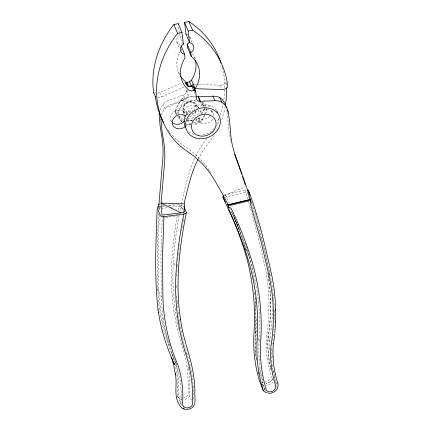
<?xml version="1.0" encoding="UTF-8"?>
<svg xmlns="http://www.w3.org/2000/svg" width="431" height="431" viewBox="0 0 431 431"><rect width="100%" height="100%" fill="white"/><g stroke="black" fill="none" stroke-linecap="round" stroke-linejoin="round"><path stroke-width="0.32" stroke-dasharray="2.15 1.62" d="M178.289 393.239L178.289 393.821A5.344 4.526 -22.7 0 0 181.823 397.554M159.195 215.15L158.188 250.81L158.64 287.639A250.961 212.591 -22.7 0 0 169.189 343.475M158.425 213.426L157.283 251.774L157.735 288.646A252.135 213.587 -22.7 0 0 172.783 355.99A137.036 116.084 -22.7 0 1 174.544 362.126M159.465 209.859L159.664 206.374L161.663 206.115M158.727 207.871L158.667 208.863L167.842 207.677M270.021 337.705L270.458 334.795A253.837 215.031 -22.7 0 0 272.521 306.856M179.495 204.413L178.617 208.787A504.362 427.256 -22.7 0 0 178.256 210.646M181.268 204.461L180.945 205.98A503.074 426.167 -22.7 0 0 179.959 210.921M181.381 203.928L182.539 198.572A503.074 426.167 -22.7 0 1 189.214 172.739A109.549 92.805 -22.7 0 1 194.974 157.778M176.36 114.657L175.196 111.871L175.126 110.573L178.148 104.426L181.467 98.99L182.712 98.149L185.923 97.401L195.178 96.167M196.04 99.9L189.408 101.053L184.107 101.49L182.868 102.33L179.84 108.477L176.521 113.919L176.565 114.576M194.984 120.001L197.904 119.807L199.149 118.967L200.56 115.934M206.137 108.617L206.815 109.42L206.891 110.719L205.479 113.752M201.638 113.822L204.822 108.38M204.666 115.363C202.683 120.502 199.176 124.893 193.104 124.435M184.689 104.453L185.093 103.99M157.32 93.188A6.233 5.28 -22.7 0 0 159.718 92.59L181.58 82.957M157.789 97.487A6.233 5.28 -22.7 0 0 161.533 96.927L183.999 87.024M223.958 196.019L245.147 186.682M186.111 89.632L186.267 90.93A4.143 3.507 -22.7 0 1 183.477 95.046L169.308 100.143A13.894 11.772 -22.7 0 0 163.101 104.167A20.661 17.504 -22.7 0 0 159.966 110.217M224.492 195.011L245.034 190.006A2.995 1.562 -10 0 1 245.805 189.877M224.89 197.231L247.098 191.876L248.94 198.12M171.43 121.59A8.167 6.918 -22.7 0 1 173.03 112.443A8.167 6.918 -22.7 0 1 183.31 111.203A6.131 5.194 -22.7 0 0 186.607 112.022L193.196 110.719M189.812 116.268L196.401 114.964A6.029 5.107 -22.7 0 0 199.456 112.884A8.167 6.918 -22.7 0 1 208.922 109.878A8.167 6.918 -22.7 0 1 213.566 116.957M187.916 118.875L195.351 117.399M186.381 125.529A6.32 5.35 -22.7 0 1 189.182 123.503L191.041 123.131M193.519 122.641L197.236 121.903A6.029 5.107 -22.7 0 1 200.641 122.7A8.167 6.918 -22.7 0 0 212.973 118.789M187.248 121.116L192.609 120.238M175.352 216.001L162.228 218.043L160.941 255.082L161.334 297.234A252.135 213.587 -22.7 0 0 176.376 364.583A137.036 116.084 -22.7 0 1 180.982 402.769A6.627 5.614 -22.7 0 0 182.291 406.444M176.01 215.899L178.633 215.489M162.325 206.029L164.324 205.77M168.311 205.253L176.295 204.219M158.759 207.37L166.037 206.427M169.351 206.002L179.28 204.714M171.118 207.252L180.945 205.98L182.997 210.888M190.728 124.769L186.833 125.13M194.623 84.395L197.915 84.503M198.572 84.519L220.273 85.203A6.233 5.28 -22.7 0 0 226.043 82.547L226.819 84.406M190.766 101.781L191.445 101.824M197.624 117.932L198.756 118.196A8.167 6.918 -22.7 0 0 209.999 115.971M175.196 111.871L176.893 113.897M182.103 122.323L177.378 116.268M204.154 106.209L201.202 102.427M178.811 116.284L182.722 121.402M202.484 102.206L205.42 106.08L205.452 106.721M225.241 194.78L227.363 199.127A504.362 427.256 -22.7 0 1 229.432 203.491M220.273 85.203L221.825 88.921M189.78 36.818L192.291 42.825M194.467 57.134L195.238 58.977M211.955 110.546L213.135 113.364M179.355 32.659L179.668 35.234L182.13 41.128M181.332 49.096L182.566 52.043M205.722 107.933L206.891 110.719M176.872 42.039L179.339 47.933M269.359 273.615L270.35 275.991M196.703 105.487L196.897 105.951M198.282 110.067L199.456 112.884M199.149 118.967L200.544 122.307M200.641 122.7L198.756 118.196A6.029 5.107 -22.7 0 0 197.721 117.711M194.984 111.586L196.401 114.964M178.396 72.063L179.878 75.603M186.267 90.93L188.045 95.186A4.143 3.507 -22.7 0 1 185.486 99.205L164.879 108.423A20.661 17.504 -22.7 0 0 161.56 115.115M197.904 119.807L199.3 123.147M196.062 119.091L197.236 121.903M183.477 95.046L185.26 99.302L171.085 104.399A13.894 11.772 -22.7 0 0 164.879 108.423L163.101 104.167M233.985 216.955L237.68 225.796M235.369 220.289L239.07 229.13M249.183 256.962L245.201 247.448A307.551 260.529 -22.7 0 1 246.074 250.244M182.712 98.149L184.107 101.49M181.467 98.99L182.868 102.33M186.607 112.022L188.492 116.526M187.533 119.559L189.182 123.503M183.191 110.745L183.385 111.209M183.31 111.203L184.958 115.147M175.126 110.573L176.521 113.919M267.796 336.272L270.388 342.462M159.718 92.59L161.533 96.927M170.816 120.545L171.29 121.671M255.017 330.922L256.364 334.133M258.104 338.297L259.349 341.271M274.741 380.04L276.481 384.199M262.425 384.01L265.14 390.497A6.627 5.614 -22.7 0 0 265.663 390.939M262.387 384.064L265.372 391.197M183.665 210.183L181.613 205.28L181.02 205.625L183.267 210.991M183.514 211.589L184.263 213.377M183.256 211.502L184.026 213.345M179.145 215.252A503.074 426.167 -22.7 0 0 173.424 261.655L175.735 267.177M186.418 352.73L187.189 354.573A182.027 154.201 -22.7 0 1 191.159 370.251M157.735 288.646L161.334 297.234M188.654 368.386A182.027 154.201 -22.7 0 1 189.613 395.879L191.666 400.792M171.657 353.345L176.376 364.583M174.927 363.678A137.036 116.084 -22.7 0 1 177.389 394.176L180.982 402.769M177.653 396.159L181.252 404.752M251.51 203.249L262.01 240.6L270.264 275.932M245.034 190.006L247.744 198.923M252.48 203.793L253.207 206.277M248.665 202.015L258.007 236.307L264.984 266.579A250.961 212.591 -22.7 0 1 266.493 336.304A138.319 117.173 -22.7 0 0 271.126 374.846L271.266 375.406A5.344 4.526 -22.7 0 1 265.205 381.295M253.568 207.521L254.813 211.88M254.985 212.505L257.571 221.868M257.738 222.498L263.934 247.006L268.475 267.279A253.837 215.031 -22.7 0 1 270.075 275.867M274.773 376.171L274.585 375.406A135.323 114.635 -22.7 0 1 272.575 368.284M226.701 109.781L226.83 110.573M227.083 112.157L228.592 126.606A119.98 101.635 -22.7 0 0 230.633 141.26M194.289 91.372L194.607 93.98A4.143 3.507 -22.7 0 0 195.001 95.17M187.42 89.982L188.045 95.186M178.66 26.878L179.28 32.018M226.043 82.547L226.334 85.392A106.015 89.804 -22.7 0 1 226.42 86.631M218.959 118.423A17.795 15.074 -22.7 0 1 216.567 126.073M211.788 131.234A17.795 15.074 -22.7 0 1 202.074 135.194M193.88 134.488A17.795 15.074 -22.7 0 1 187.846 130.803M185.906 114.716A17.795 15.074 -22.7 0 1 200.803 104.544A17.795 15.074 -22.7 0 1 216.475 110.347M202.161 102.292A13.582 11.508 -22.7 0 1 203.421 106.608M203.335 108.666A13.582 11.508 -22.7 0 1 201.396 113.66M192.522 119.899A13.582 11.508 -22.7 0 1 187.334 120.368M183.558 119.484A13.582 11.508 -22.7 0 1 178.315 104.447A13.582 11.508 -22.7 0 1 195.696 97.314M199.936 109.576A8.658 7.332 -22.7 0 1 199.849 114.404M197.355 117.857A8.658 7.332 -22.7 0 1 196.461 118.53M192.285 120.157A8.658 7.332 -22.7 0 1 188.002 119.786M186.181 118.864A8.658 7.332 -22.7 0 1 185.411 118.239M184.215 116.726A8.658 7.332 -22.7 0 1 183.805 115.853M183.412 113.973A8.658 7.332 -22.7 0 1 189.279 105.854A8.658 7.332 -22.7 0 1 198.993 107.912M204.698 108.267A13.582 11.508 -22.7 0 1 204.87 113.832M204.391 115.363A13.582 11.508 -22.7 0 1 193.104 124.295M190.788 124.548A13.582 11.508 -22.7 0 1 186.316 123.983M181.731 121.386A13.582 11.508 -22.7 0 1 178.59 114.689M178.574 114.177A13.582 11.508 -22.7 0 1 197.948 101.619M199.44 102.255A13.582 11.508 -22.7 0 1 204.531 107.793M188.045 114.797A7.252 6.142 -22.7 0 1 183.164 108.165A7.252 6.142 -22.7 0 1 190.615 102.266A7.252 6.142 -22.7 0 1 197.231 107.529M196.455 110.783A7.252 6.142 -22.7 0 1 190.491 114.813M188.449 114.409A7.252 6.142 -22.7 0 1 182.97 107.702A7.252 6.142 -22.7 0 1 191.041 101.802A7.252 6.142 -22.7 0 1 196.989 108.165M195.954 110.832A7.252 6.142 -22.7 0 1 192.118 113.865M191.332 111.893A6.093 5.161 -22.7 0 1 183.547 107.642A6.093 5.161 -22.7 0 1 191.434 101.872A6.093 5.161 -22.7 0 1 194.257 109.754M231.059 143.049A119.98 101.635 -22.7 0 1 230.844 142.155M276.605 386.133A6.627 5.614 -22.7 0 1 276.497 386.817M272.597 378.65A6.627 5.614 -22.7 0 1 266.099 383.245M263.185 382.782A6.627 5.614 -22.7 0 1 261.962 382.098M229.464 207.72A503.074 426.167 -22.7 0 1 248.951 256.273M270.614 277.629A252.135 213.587 -22.7 0 1 273.055 293.085M273.119 293.662A252.135 213.587 -22.7 0 1 273.626 298.877M273.674 299.459A252.135 213.587 -22.7 0 1 274.132 307.039M274.24 310.552A252.135 213.587 -22.7 0 1 274.229 319.366M274.003 325.26A252.135 213.587 -22.7 0 1 273.69 329.984M273.319 334.122A252.135 213.587 -22.7 0 1 273.135 335.894M272.796 338.852A252.135 213.587 -22.7 0 1 272.645 340.037M272.241 342.995A252.135 213.587 -22.7 0 1 272.063 344.18M267.673 272.764A252.135 213.587 -22.7 0 1 267.969 274.477M268.157 275.619A252.135 213.587 -22.7 0 1 268.093 337.112A137.036 116.084 -22.7 0 0 270.431 367.093M270.932 369.162A137.036 116.084 -22.7 0 1 270.679 368.128M276.395 384.14A137.036 116.084 -22.7 0 1 274.762 378.52M274.633 378.003A137.036 116.084 -22.7 0 1 273.674 373.849M273.566 373.327A137.036 116.084 -22.7 0 1 272.726 368.591M272.494 367.002A137.036 116.084 -22.7 0 1 272.106 363.802M271.956 362.196A137.036 116.084 -22.7 0 1 271.692 347.591M155.715 93.112A6.233 5.28 -22.7 0 1 154.713 92.843M256.38 359.249A182.027 154.201 -22.7 0 1 255.421 331.751A307.605 260.577 -22.7 0 0 255.104 297.078M246.3 250.788A307.605 260.577 -22.7 0 0 245.255 247.426A503.074 426.167 -22.7 0 0 244.135 243.989M254.834 294.12A307.605 260.577 -22.7 0 0 254.656 292.347A307.551 260.529 -22.7 0 1 254.834 294.718M232.562 213.636A503.074 426.167 -22.7 0 1 243.946 243.418A503.02 426.119 -22.7 0 0 242.933 240.584M229.626 207.042A503.074 426.167 -22.7 0 1 230.122 208.135M180.325 45.212A6.61 5.598 -22.7 0 1 176.608 40.751A6.61 5.598 -22.7 0 1 179.668 35.234M179.625 74.671A31.07 26.318 -22.7 0 1 179.743 51.849M265.14 390.497A182.027 154.201 -22.7 0 1 259.09 341.131M249.129 256.828A307.605 260.577 -22.7 0 1 259.123 340.598M209.175 170.164A109.549 92.805 -22.7 0 0 185.739 147.1A85.149 72.133 -22.7 0 1 170.31 132.99M209.455 170.579A109.549 92.805 -22.7 0 1 210.274 171.84M210.538 172.26A109.549 92.805 -22.7 0 1 211.066 173.111M169.609 132.085A85.149 72.133 -22.7 0 1 168.257 130.237M211.74 110.6A8.167 6.918 -22.7 0 1 211.093 114.285M197.576 108.38A8.167 6.918 -22.7 0 1 210.253 107.341M268.217 275.608A252.189 213.631 -22.7 0 1 268.147 337.112A136.977 116.036 -22.7 0 0 270.609 367.595M270.986 369.146A136.977 116.036 -22.7 0 1 270.733 368.112M272.651 378.66A6.686 5.662 -22.7 0 1 266.099 383.294M263.158 382.825A6.686 5.662 -22.7 0 1 261.924 382.135M256.472 360.3A182.108 154.266 -22.7 0 1 255.367 331.757A307.551 260.529 -22.7 0 0 255.044 297.083M231.786 212.004A503.02 426.119 -22.7 0 1 242.739 240.019M244.081 244.011A503.02 426.119 -22.7 0 1 245.018 246.871M229.572 207.063A503.02 426.119 -22.7 0 1 230.073 208.157M262.953 380.67A5.344 4.526 -22.7 0 1 262.479 380.368L261.687 378.423A180.767 153.129 -22.7 0 1 259.085 368.392M256.089 343.534A180.767 153.129 -22.7 0 1 256.326 330.841A308.865 261.649 -22.7 0 0 256.811 316.974M246.112 246.171A308.865 261.649 -22.7 0 1 246.818 248.423M247.162 249.549A308.865 261.649 -22.7 0 1 249.102 256.353M249.253 256.924A308.865 261.649 -22.7 0 1 253.525 276.567M253.622 277.149A308.865 261.649 -22.7 0 1 254.004 279.493M254.188 280.667A308.865 261.649 -22.7 0 1 254.452 282.429M244.991 242.728A504.362 427.256 -22.7 0 1 245.74 245.023M274.865 377.012A8.334 7.063 -22.7 0 1 274.838 377.868M273.065 381.963A8.334 7.063 -22.7 0 1 266.277 385.357M269.919 349.977A135.323 114.635 -22.7 0 1 270.016 337.705M187.469 87.477A1.81 1.535 -22.7 0 1 187.614 87.283M189.613 395.879A6.627 5.614 -22.7 0 1 184.032 399.553M181.763 399.489A6.627 5.614 -22.7 0 1 177.389 394.176M183.978 407.64A6.627 5.614 -22.7 0 1 183.358 407.306M192.495 53.288A31.07 26.318 -22.7 0 1 194.952 58.492M188.358 366.307A182.027 154.201 -22.7 0 1 188.584 367.864M191.251 370.768A182.027 154.201 -22.7 0 1 193.266 387.464M193.374 389.576A182.027 154.201 -22.7 0 1 193.417 400.205M187.189 354.573A307.605 260.577 -22.7 0 1 177.787 309.652M177.61 307.879A307.605 260.577 -22.7 0 1 177.157 302.551M177.114 301.959A307.605 260.577 -22.7 0 1 176.742 295.418M176.543 287.66A307.605 260.577 -22.7 0 1 176.532 284.665M176.71 276.26A307.605 260.577 -22.7 0 1 177.022 270.248M178.903 328.993A307.605 260.577 -22.7 0 1 178.509 327.274M178.38 326.698A307.605 260.577 -22.7 0 1 178.127 325.55M177.755 323.821A307.605 260.577 -22.7 0 1 177.4 322.092M177.286 321.51A307.605 260.577 -22.7 0 1 173.424 261.655M177.276 266.541A503.074 426.167 -22.7 0 1 177.567 262.829M177.782 260.356A503.074 426.167 -22.7 0 1 178.008 257.883M178.315 254.786A503.074 426.167 -22.7 0 1 178.649 251.693M178.86 249.835A503.074 426.167 -22.7 0 1 179.08 247.981M179.388 245.503A503.074 426.167 -22.7 0 1 179.549 244.264M181.559 230.65A503.074 426.167 -22.7 0 1 181.763 229.411M182.081 227.552A503.074 426.167 -22.7 0 1 182.405 225.699M183.197 221.367A503.074 426.167 -22.7 0 1 183.552 219.514M195.69 156.313A109.549 92.805 -22.7 0 1 207.236 138.146M198.217 159.114A109.549 92.805 -22.7 0 1 209.013 142.402A85.149 72.133 -22.7 0 0 214.132 135.118M221.706 119.559A85.149 72.133 -22.7 0 0 222.843 116.106A106.015 89.804 -22.7 0 0 225.009 107.341M219.929 115.303A85.149 72.133 -22.7 0 0 221.06 111.85A106.015 89.804 -22.7 0 0 223.231 103.084M218.619 118.724A85.149 72.133 -22.7 0 1 217.132 122.108M213.657 128.718A85.149 72.133 -22.7 0 1 213.016 129.796M222.224 67.161A106.015 89.804 -22.7 0 1 224.772 87.989M224.734 89.869A106.015 89.804 -22.7 0 1 223.781 99.938M189.527 36.36A6.61 5.598 -22.7 0 1 190.152 39.932M187.059 34.324A6.61 5.598 -22.7 0 1 188.04 34.846M158.926 206.519A2.99 1.514 -1.8 0 1 159.664 206.374M177.222 216.222A504.362 427.256 -22.7 0 0 171.824 260.89A308.865 261.649 -22.7 0 0 182.033 345.554A180.767 153.129 -22.7 0 1 188.131 392.991L187.835 395.152A5.344 4.526 -22.7 0 1 183.649 397.614M175.8 362.493A138.319 117.173 -22.7 0 1 178.294 393.239M170.175 346.163A250.961 212.591 -22.7 0 1 169.383 344.013"/><path stroke-width="0.65" d="M273.044 350.468L273.087 348.857M275.603 321.946L275.7 318.978M157.17 209.795C155.86 243.122 154.201 276.729 158.112 309.937M158.759 207.37L158.964 203.798M158.926 206.519A2.99 1.514 -1.8 0 0 157.342 208.216L160.413 215.554A2.99 1.514 -1.8 0 0 163.958 216.637L162.541 255.804L162.934 297.907A250.961 212.591 -22.7 0 0 177.922 364.96A138.319 117.173 -22.7 0 1 182.588 403.502L182.582 404.089A5.344 4.526 -22.7 0 0 186.413 407.871A5.344 4.526 -22.7 0 0 192.129 405.42L192.425 403.26A180.767 153.129 -22.7 0 0 186.332 355.823A308.865 261.649 -22.7 0 1 176.117 271.153A504.362 427.256 -22.7 0 1 182.911 219.05L183.913 214.056L185.847 213.356L186.348 212.596L183.73 206.093M158.888 205.064L158.931 204.429M158.942 204.149L162.53 161.695A119.98 101.635 -22.7 0 0 161.555 135.189L160.09 125.647L159.238 115.987A20.661 17.504 -22.7 0 1 159.492 112.141M186.348 212.596C179.291 247.69 175.018 284.002 180.6 319.63L180.541 319.226C182.636 337.958 190.491 355.354 193.341 373.903C194.23 379.646 194.753 385.443 194.914 391.251C194.3 396.17 196.417 402.193 193.357 406.433C189.764 410.851 181.44 410.404 179.388 404.725C173.057 395.335 177.814 384.021 175.228 373.709L175.288 374.108L173.903 366.312L171.446 357.229M161.167 117.038A20.661 17.504 -22.7 0 0 161.022 120.244L161.867 129.903L163.333 139.439A119.98 101.635 -22.7 0 1 164.313 165.951L161.065 203.103L162.002 215.112L181.047 212.866L184.436 212.02L184.323 202.823A503.074 426.167 -22.7 0 1 190.998 176.996A109.549 92.805 -22.7 0 1 197.964 159.599M277.332 388.347C275.878 391.537 272.317 393.487 268.863 393.336M227.999 204.768L228.791 208.114L227.735 204.138L227.999 204.768L250.319 199.391L250.055 198.761L251.117 202.737C247.011 187.151 241.182 171.964 235.789 156.76A119.98 101.635 -22.7 0 1 230.477 131.11L229.626 121.45L228.161 111.915A20.661 17.504 -22.7 0 0 221.696 102.142A13.894 11.772 -22.7 0 0 214.832 100.703L200.119 101.328A4.143 3.507 -22.7 0 1 196.493 98.483L195.706 91.862A1.81 1.535 -22.7 0 0 193.745 90.58L191.262 91.076L188.923 90.192A31.07 26.318 -22.7 0 1 185.028 57.937L184.587 54.198A6.61 5.598 -22.7 0 1 180.33 49.861A6.61 5.598 -22.7 0 1 183.364 44.075L181.968 32.503L178.272 23.662L173.909 24.524L172.163 26.765A106.015 89.804 -22.7 0 0 153.388 90.833L153.592 92.288L155.402 96.63L155.796 99.453A106.015 89.804 -22.7 0 0 163.608 122.598M181.968 32.503L177.604 33.37L175.864 35.606A106.015 89.804 -22.7 0 0 168.246 131.891A85.149 72.133 -22.7 0 0 187.625 151.604A109.549 92.805 -22.7 0 1 212.952 177.615A503.074 426.167 -22.7 0 1 227.051 202.872L228.123 205.011M223.317 195.712L222.881 196.956L228.441 209.439A501.361 424.713 -22.7 0 1 247.076 256.197A305.918 259.15 -22.7 0 1 257.188 340.07A183.708 155.623 -22.7 0 0 259.166 374.081A183.735 155.645 -22.7 0 0 262.641 388.417L263.368 390.761L264.241 391.504A8.334 7.063 -22.7 0 0 266.644 392.657M185.578 83.436A1.81 1.535 -22.7 0 1 187.022 82.337L189.505 81.847L191.531 80.101A31.07 26.318 -22.7 0 0 195.464 60.345M188.552 86.658A1.81 1.535 -22.7 0 1 188.8 86.593L191.289 86.103L193.309 84.357M228.047 205.032L250.368 199.65M228.398 205.867L250.718 200.485M188.929 21.55L192.528 30.143L194.715 31.603A106.015 89.804 -22.7 0 1 227.708 85.419L227.859 86.884A6.233 5.28 -22.7 0 1 222.084 89.54L195.124 88.694A31.07 26.318 -22.7 0 0 191.235 56.439L190.777 52.701A6.61 5.598 -22.7 0 0 193.81 46.92A6.61 5.598 -22.7 0 0 189.559 42.577L185.96 33.984L184.565 22.412L188.929 21.55L191.122 23.01A106.015 89.804 -22.7 0 1 221.017 63.039M184.565 22.412L188.164 31.005L192.528 30.143M195.706 91.862L193.821 87.358A1.81 1.535 -22.7 0 0 191.86 86.076L189.376 86.572L187.038 85.688L185.222 81.351A31.07 26.318 -22.7 0 1 180.368 75.91M163.958 216.637L183.913 214.056M195.852 96.108A4.143 3.507 -22.7 0 0 198.233 96.824L212.946 96.199A13.894 11.772 -22.7 0 1 219.81 97.632A20.661 17.504 -22.7 0 1 226.275 107.405M184.102 203.825L161.065 203.103L181.047 212.866M183.03 408.653L183.337 408.771M183.865 408.976L184.139 409.084M230.779 207.634L231.765 209.644A504.362 427.256 -22.7 0 1 250.513 256.687A308.865 261.649 -22.7 0 1 260.723 341.357A180.767 153.129 -22.7 0 0 266.083 388.94L266.881 390.879A5.344 4.526 -22.7 0 0 272.909 391.009A5.344 4.526 -22.7 0 0 275.668 385.917L275.528 385.362A138.319 117.173 -22.7 0 1 270.894 346.815A250.961 212.591 -22.7 0 0 269.386 277.09L261.138 241.807L250.179 202.958M222.881 196.956L225.268 201.848M173.413 361.965L174.517 364.567C166.598 347.068 160.618 328.611 158.053 309.539M227.455 110.223L228.161 111.915M219.81 97.632L221.696 102.142M212.946 96.199L214.832 100.703M189.301 42.012A6.61 5.598 -22.7 0 1 187.183 44.113L190.777 52.701M247.27 189.942A2.995 1.562 -10 0 1 248.558 190.771C258.956 217.93 265.254 246.532 271.649 274.865A253.837 215.031 -22.7 0 1 275.56 306.77M191.235 56.439L187.641 47.846L187.183 44.113M182.873 42.895L183.364 44.075M173.909 24.524L177.604 33.37M181.133 45.95L184.587 54.198M191.531 80.101L195.124 88.694M198.475 96.813L200.361 101.317M198.233 96.824L200.119 101.328M195.706 91.975L193.821 87.358M191.86 86.076L193.745 90.58M189.505 81.847L191.289 86.103M187.022 82.337L188.8 86.593M187.835 86.265L186.311 82.617L187.474 85.731M263.368 390.761L259.467 380.832A183.719 155.629 -22.7 0 1 254.015 332.479A305.918 259.15 -22.7 0 0 243.903 248.612A501.361 424.713 -22.7 0 0 231.495 215.489M234.572 154.077L239.162 166.829M239.372 167.444L240.854 171.71M241.064 172.325L241.689 174.156M242.518 176.602L243.946 180.891M244.151 181.505L245.153 184.576M248.552 190.771L249.878 195.108M277.758 382.992L277.947 383.762A8.334 7.063 -22.7 0 1 277.262 387.997M258.864 372.573L259.166 374.081M158.484 312.421L158.549 312.825M188.164 31.005L189.559 42.577M178.272 23.662L178.423 24.95M273.055 355.289L273.109 356.895M275.619 307.163L275.705 310.11M185.287 127.08A17.795 15.074 -22.7 0 1 185.632 115.26M216.852 110.891A17.795 15.074 -22.7 0 1 217.806 112.62M154.018 92.541A6.233 5.28 -22.7 0 1 153.592 92.288M155.833 96.878A6.233 5.28 -22.7 0 1 155.402 96.63M172.244 122.501A8.167 6.918 -22.7 0 0 184.495 121.025A6.32 5.35 -22.7 0 1 184.678 120.809M185.669 126.283A8.167 6.918 -22.7 0 1 174.614 127.404A8.167 6.918 -22.7 0 1 174.178 117.679A8.167 6.918 -22.7 0 1 185.195 115.707A6.131 5.194 -22.7 0 0 186.063 116.138M268.491 392.953A8.334 7.063 -22.7 0 1 267.554 392.856M277.763 382.992A135.323 114.635 -22.7 0 1 273.044 356.502M272.99 354.902A135.323 114.635 -22.7 0 1 272.968 350.618M273.028 348.469A135.323 114.635 -22.7 0 1 273.189 345.29L273.637 342.386A253.837 215.031 -22.7 0 0 274.66 334.047M275.646 309.717A253.837 215.031 -22.7 0 1 275.641 318.59M275.544 321.558A253.837 215.031 -22.7 0 1 274.779 332.856M228.823 209.455A501.361 424.713 -22.7 0 1 229.561 211.098M229.809 211.643A501.361 424.713 -22.7 0 1 231.258 214.934M185.96 33.984A6.61 5.598 -22.7 0 1 186.521 34.13M226.48 87.876A106.015 89.804 -22.7 0 1 225.354 105.45M195.873 138.033A17.795 15.074 -22.7 0 0 220.279 119.786A17.795 15.074 -22.7 0 0 192.716 111.834A17.795 15.074 -22.7 0 0 195.873 138.033M198.783 135.69A12.585 10.662 -22.7 0 0 216.039 122.787A12.585 10.662 -22.7 0 0 196.547 117.162A12.585 10.662 -22.7 0 0 198.783 135.69"/></g></svg>
